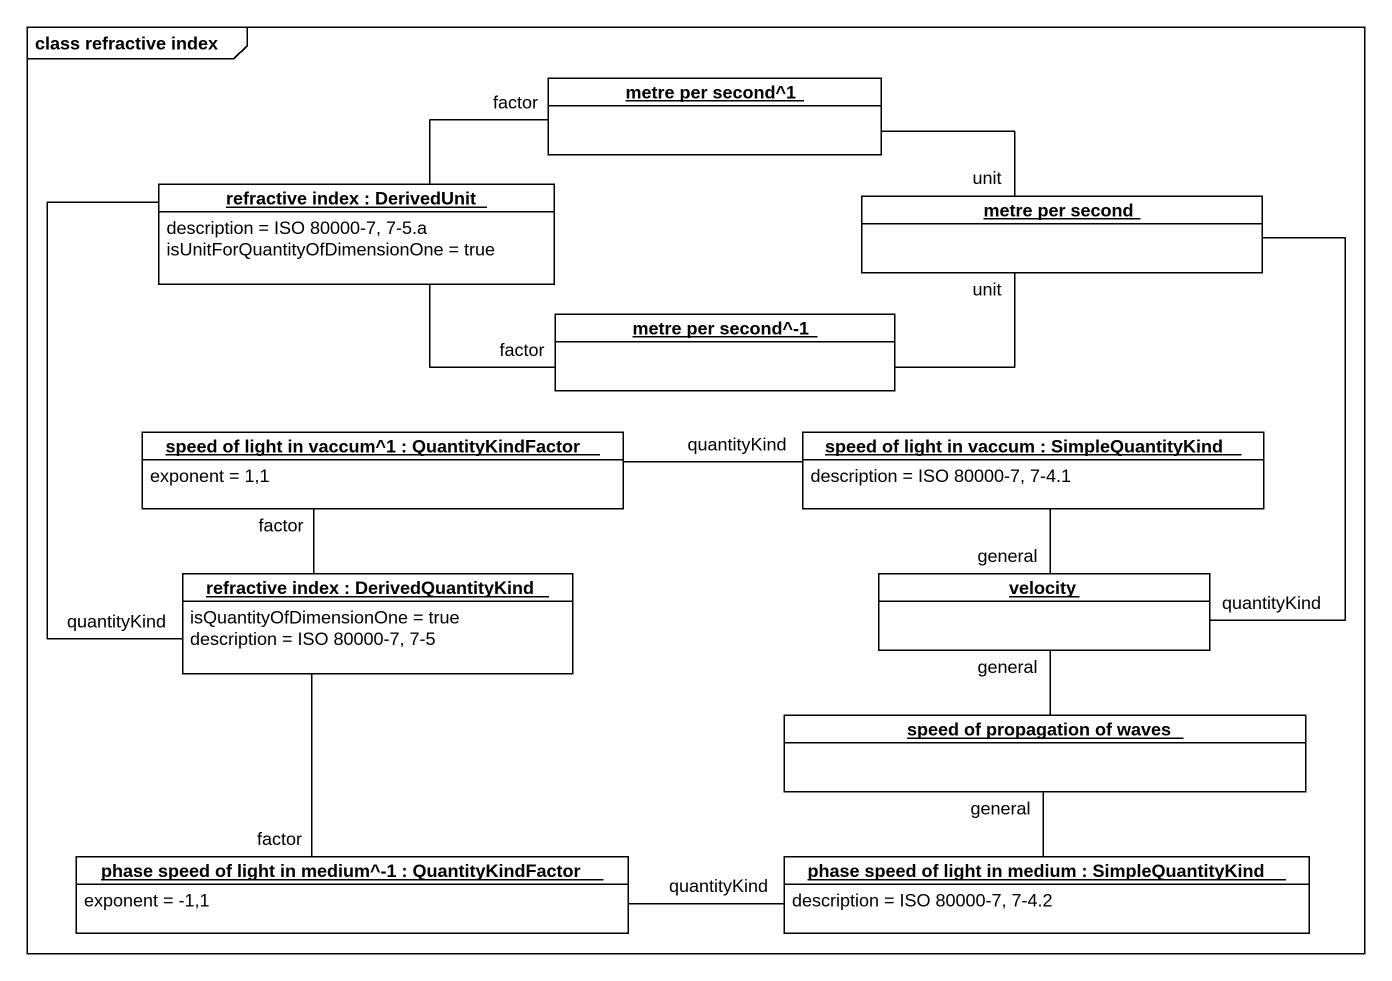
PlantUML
@startuml
mainframe class refractive index
hide circle
hide empty members
object "metre per second^1" as metre_per_second_1 #FFFFFF
object "refractive index : DerivedUnit" as refractive_index #FFFFFF {
  description = ISO 80000-7, 7-5.a
  isUnitForQuantityOfDimensionOne = true
}
object "metre per second" as metre_per_second #FFFFFF
object "metre per second^-1" as metre_per_second_1_2 #FFFFFF
object "speed of light in vaccum^1 : QuantityKindFactor" as speed_of_light_in_vaccum_1 #FFFFFF {
  exponent = 1,1
}
object "speed of light in vaccum : SimpleQuantityKind" as speed_of_light_in_vaccum #FFFFFF {
  description = ISO 80000-7, 7-4.1
}
object "refractive index : DerivedQuantityKind" as refractive_index_2 #FFFFFF {
  isQuantityOfDimensionOne = true
  description = ISO 80000-7, 7-5
}
object velocity #FFFFFF
object "speed of propagation of waves" as speed_of_propagation_of #FFFFFF
object "phase speed of light in medium^-1 : QuantityKindFactor" as phase_speed_of_light_in #FFFFFF {
  exponent = -1,1
}
object "phase speed of light in medium : SimpleQuantityKind" as phase_speed_of_light_in_2 #FFFFFF {
  description = ISO 80000-7, 7-4.2
}
metre_per_second_1 -left- refractive_index : factor
refractive_index -- refractive_index_2 : quantityKind
metre_per_second -left- metre_per_second_1 : unit
metre_per_second -left- metre_per_second_1_2 : unit
metre_per_second -- velocity : quantityKind
metre_per_second_1_2 -left- refractive_index : factor
speed_of_light_in_vaccum_1 -- refractive_index_2 : factor
speed_of_light_in_vaccum -left- speed_of_light_in_vaccum_1 : quantityKind
speed_of_light_in_vaccum -- velocity : general
speed_of_propagation_of -up- velocity : general
phase_speed_of_light_in -up- refractive_index_2 : factor
phase_speed_of_light_in_2 -up- speed_of_propagation_of : general
phase_speed_of_light_in_2 -left- phase_speed_of_light_in : quantityKind
@enduml
